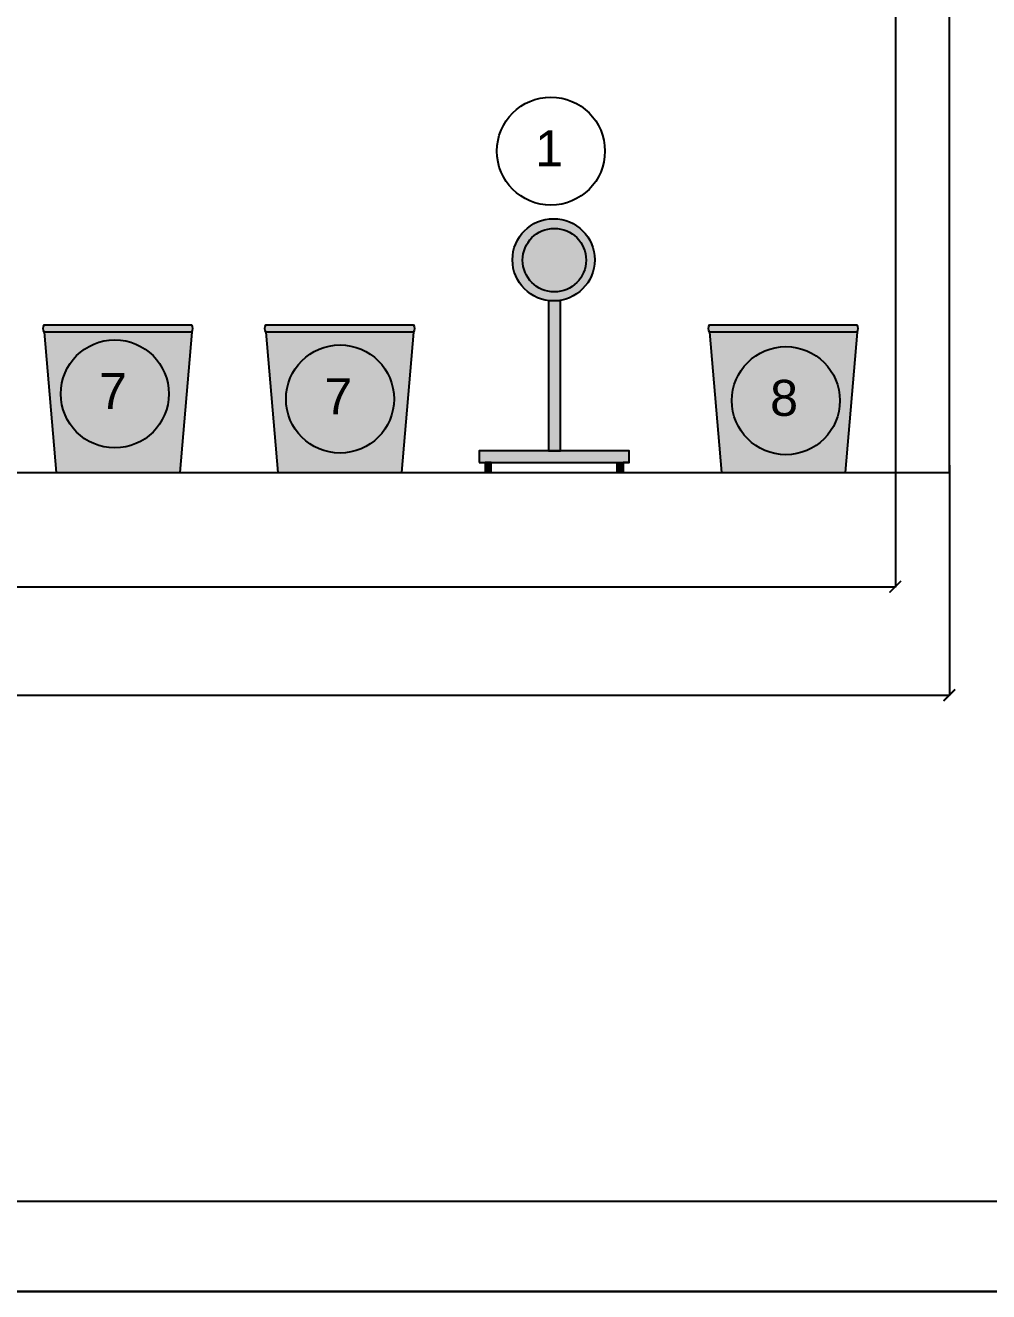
# Model space of a CAD drawing. Header units: millimetres. Extents: x -10849 to 51582, y -14593 to 28921.
# Drawn here: x 21523 to 24198, y -7834 to -4318 of the extents above; entities that cross this region are included whole.
import ezdxf

# ---------------------------------------------------------------- set-up
doc = ezdxf.new("R2010")
doc.units = ezdxf.units.MM
doc.styles.get("Standard").update_dxf_attribs({"font": 'arial.ttf'})
doc.dimstyles.new('ISO-25', dxfattribs={"dimtxt": 55, "dimasz": 32.5, "dimexe": 1.25, "dimexo": 0.625, "dimgap": 10.63, "dimtad": 1, "dimdec": 0, "dimtxsty": 'Standard', "dimblk": 'ARCHTICK', "dimcen": 2.5, "dimclrd": 40, "dimclre": 40, "dimclrt": 256, "dimadec": 0, "dimazin": 0, "dimtfac": 1, "dimtdec": 0, "dimtmove": 0, "dimatfit": 3, "dimldrblk": 'DOT', "dimfxl": 1, "dimarcsym": 0})

# ---------------------------------------------------------------- blocks, each defined once
blk = doc.blocks.new('_ArchTick')
at = {"color": 0, "linetype": 'ByBlock', "const_width": 0.15}
blk.add_lwpolyline([(-0.5, -0.5), (0.5, 0.5)], dxfattribs=at)
blk = doc.blocks.new('*D87')
at = {"color": 40, "lineweight": -2, "transparency": 16777216}
for p, q in [((17438.9, -5560.4), (17438.9, -5878.1)), ((23938.9, -5560.4), (23938.9, -5878.1)), ((17438.9, -5876.8), (23938.9, -5876.8))]:
    blk.add_line(p, q, dxfattribs=at)
at = {"layer": 'Defpoints', "color": 0, "transparency": 16777216}
for p in [(17438.9, -5559.8), (23938.9, -5559.8), (23938.9, -5876.8)]:
    blk.add_point(p, dxfattribs=at)
at = {"color": 40, "lineweight": -2, "transparency": 16777216, "xscale": 32.5, "yscale": 32.5, "zscale": 32.5, "rotation": 180}
blk.add_blockref('_ArchTick', (17438.9, -5876.8), dxfattribs=at)
at = {"color": 40, "lineweight": -2, "transparency": 16777216, "xscale": 32.5, "yscale": 32.5, "zscale": 32.5}
blk.add_blockref('_ArchTick', (23938.9, -5876.8), dxfattribs=at)
at = {"transparency": 16777216, "insert": (20688.9, -5838.1), "char_height": 55, "attachment_point": 5}
blk.add_mtext('6500', dxfattribs=at)
blk = doc.blocks.new('_Dot')
at = {"color": 0, "lineweight": -2}
blk.add_line((-0.5, 0), (-1, 0), dxfattribs=at)
at = {"color": 0, "const_width": 0.5}
blk.add_lwpolyline([(-0.25, 0, 1), (0.25, 0, 1)], format="xyb", close=True, dxfattribs=at)
blk = doc.blocks.new('*D113')
at = {"color": 40, "lineweight": -2, "transparency": 16777216}
for p, q in [((15538.9, -5539.4), (15538.9, -6179.1)), ((24088.9, -5539.4), (24088.9, -6179.1)), ((15538.9, -6177.8), (24088.9, -6177.8))]:
    blk.add_line(p, q, dxfattribs=at)
at = {"layer": 'Defpoints', "color": 0, "transparency": 16777216}
for p in [(15538.9, -5538.8), (24088.9, -5538.8), (24088.9, -6177.8)]:
    blk.add_point(p, dxfattribs=at)
at = {"color": 40, "lineweight": -2, "transparency": 16777216, "xscale": 32.5, "yscale": 32.5, "zscale": 32.5, "rotation": 180}
blk.add_blockref('_ArchTick', (15538.9, -6177.8), dxfattribs=at)
at = {"color": 40, "lineweight": -2, "transparency": 16777216, "xscale": 32.5, "yscale": 32.5, "zscale": 32.5}
blk.add_blockref('_ArchTick', (24088.9, -6177.8), dxfattribs=at)
at = {"transparency": 16777216, "insert": (19813.9, -6139.1), "char_height": 55, "attachment_point": 5}
blk.add_mtext('8550', dxfattribs=at)

msp = doc.modelspace()

# ---------------------------------------------------------------- hatches: boundary and pattern name
at = {"true_color": 0x939598}
h = msp.add_hatch(color=252, dxfattribs=at)
h.dxf.hatch_style = 1
edge = h.paths.add_edge_path()
edge.add_arc((22989.8, -4969.2), 114.2, 0, 360)
edge = h.paths.add_edge_path(flags=16)
edge.add_arc((22991.9, -4970.1), 88.2, 0, 360)
edge = h.paths.add_edge_path()
edge.add_line((23008.6, -5083.4), (22991, -5083.4))
edge.add_arc((22989.8, -4969.2), 114.2, 269.4001, 270.5999, ccw=False)
edge.add_line((22988.6, -5083.4), (22975.3, -5083.4))
edge.add_line((22975.3, -5083.4), (22975.3, -5500))
edge.add_line((22975.3, -5500), (23008.6, -5500))
edge.add_line((23008.6, -5500), (23008.6, -5083.4))
at = {"true_color": 0xffffff}
h = msp.add_hatch(color=7, dxfattribs=at)
h.dxf.hatch_style = 1
h.paths.add_polyline_path([(23080.1, -4970.1, 1), (22903.7, -4970.1, 1)])
h = msp.add_hatch(color=3)
h.dxf.hatch_style = 1
h.paths.add_polyline_path([(21574.8, -5149.8, 0.349338), (21574.8, -5169.7), (21984.8, -5169.8, 0.350321), (21984.8, -5149.8)])
h.paths.add_polyline_path([(22600.6, -5169.8, 0.350321), (22600.6, -5149.8), (22190.6, -5149.8, 0.349338), (22190.6, -5169.7)])
h.paths.add_polyline_path([(23422.5, -5149.8, 0.349338), (23422.5, -5169.8), (23832.5, -5169.8, 0.350321), (23832.5, -5149.8)])
at = {"true_color": 0xc7c8ca}
h = msp.add_hatch(color=9, dxfattribs=at)
h.dxf.hatch_style = 1
h.paths.add_polyline_path([(21984.8, -5169.8), (21574.8, -5169.7), (21608.1, -5559.8), (21951.5, -5559.8)])
h.paths.add_polyline_path([(22223.9, -5559.8), (22567.3, -5559.8), (22600.6, -5169.8), (22190.6, -5169.7)])
h.paths.add_polyline_path([(23422.5, -5169.8), (23455.8, -5559.8), (23799.2, -5559.8), (23832.5, -5169.8)])
at = {"true_color": 0x000000}
h = msp.add_hatch(color=18, dxfattribs=at)
h.dxf.hatch_style = 1
h.paths.add_polyline_path([(22783.3, -5500), (22783.3, -5532.1), (23199.6, -5532.1), (23199.6, -5500)])
h = msp.add_hatch(color=18, dxfattribs=at)
h.dxf.hatch_style = 1
h.paths.add_polyline_path([(22816.6, -5532.1), (22799.9, -5532.1), (22799.9, -5558.9), (22816.6, -5558.9)])
h = msp.add_hatch(color=18, dxfattribs=at)
h.dxf.hatch_style = 1
h.paths.add_polyline_path([(23166.3, -5558.9), (23182.9, -5558.9), (23182.9, -5532.1), (23166.3, -5532.1)])

# ---------------------------------------------------------------- linework, layer by layer
for points in [[(25563, -7833.9), (14228.9, -7833.9), (14228.9, -1075), (25563, -1075)], [(24088.9, -5559.8), (24088.9, -2559.8)], [(23938.9, -2709.8), (23938.9, -5559.8)], [(21574.8, -5149.8), (21984.8, -5149.8)], [(22190.6, -5149.8), (22600.6, -5149.8)], [(23422.5, -5149.8), (23832.5, -5149.8)], [(21574.8, -5169.7), (21608.1, -5559.8)], [(21984.8, -5169.8), (21574.8, -5169.7)], [(21984.8, -5169.7), (21951.5, -5559.8)], [(22190.6, -5169.7), (22223.9, -5559.8)], [(22600.6, -5169.8), (22190.6, -5169.7)], [(22600.6, -5169.7), (22567.3, -5559.8)], [(23422.5, -5169.8), (23455.8, -5559.8)], [(23832.5, -5169.8), (23422.5, -5169.8)], [(23832.5, -5169.8), (23799.2, -5559.8)], [(22783.3, -5532.1), (23199.6, -5532.1), (23199.6, -5500), (22783.3, -5500), (22783.3, -5532.1)], [(22783.3, -5532.1), (22799.9, -5532.1), (22799.9, -5558.9), (22816.6, -5558.9), (22816.6, -5532.1), (22799.9, -5532.1)], [(23199.6, -5532.1), (23182.9, -5532.1), (23182.9, -5558.9), (23166.3, -5558.9), (23166.3, -5532.1), (23182.9, -5532.1)], [(15538.9, -5559.8), (24088.9, -5559.8)], [(21608.1, -5559.8), (21951.5, -5559.8)], [(22223.9, -5559.8), (22567.3, -5559.8)], [(23455.8, -5559.8), (23799.2, -5559.8)], [(25563, -14592.9), (14228.9, -14592.9), (14228.9, -7833.9), (25563, -7833.9)]]:
    msp.add_lwpolyline(points)
for points in [[(14478.9, -1325), (25313, -1325), (25313, -7583.9), (14478.9, -7583.9)], [(22975.3, -5500), (23008.6, -5500), (23008.6, -5083.4), (22975.3, -5083.4), (22975.3, -5500)]]:
    msp.add_lwpolyline(points, close=True)
at = {"color": 5}
for centre in [(22982.4, -4667.5), (21771.3, -5341.4), (22396.8, -5355.7), (23634.9, -5360.2)]:
    msp.add_circle(centre, 150, dxfattribs=at)
for centre, radius in [((22989.8, -4969.2), 114.2), ((22991.9, -4970.1), 88.2)]:
    msp.add_circle(centre, radius)
for centre, start, end in [((21587.3, -5159.8), 141.3872, 218.6368), ((21972.3, -5159.8), 321.3632, 38.6128), ((22203.1, -5159.8), 141.3872, 218.6368), ((22588.1, -5159.8), 321.3632, 38.6128), ((23435.1, -5159.8), 141.3872, 220.8313), ((23820, -5159.8), 321.3632, 38.6128)]:
    msp.add_arc(centre, 16, start, end)

# ---------------------------------------------------------------- texts
at = {"color": 5, "char_height": 100, "attachment_point": 1}
for s, insert in [('\\pxqc;1', (22888.8, -4609.8)), ('\\pxqc;7', (21677.7, -5283.6)), ('\\pxqc;7', (22303.2, -5297.9)), ('\\pxqc;8', (23541.3, -5302.5))]:
    msp.add_mtext_dynamic_manual_height_columns(s, width=177.239, gutter_width=12.5, heights=[0], dxfattribs=dict(at, insert=insert))

# ---------------------------------------------------------------- dimensions: what is measured, and where the dimension line sits
for base, p1, p2, picture, middle in [((24088.9, -6177.8), (15538.9, -5538.8), (24088.9, -5538.8), '*D113', (19813.9, -6139.1)), ((23938.9, -5876.8), (17438.9, -5559.8), (23938.9, -5559.8), '*D87', (20688.9, -5838.1))]:
    dim = msp.add_linear_dim(base=base, p1=p1, p2=p2, dimstyle='ISO-25')
    dim.commit()
    dim.dimension.update_dxf_attribs({"geometry": picture, "text_midpoint": middle})

doc.saveas('drawing.dxf')
